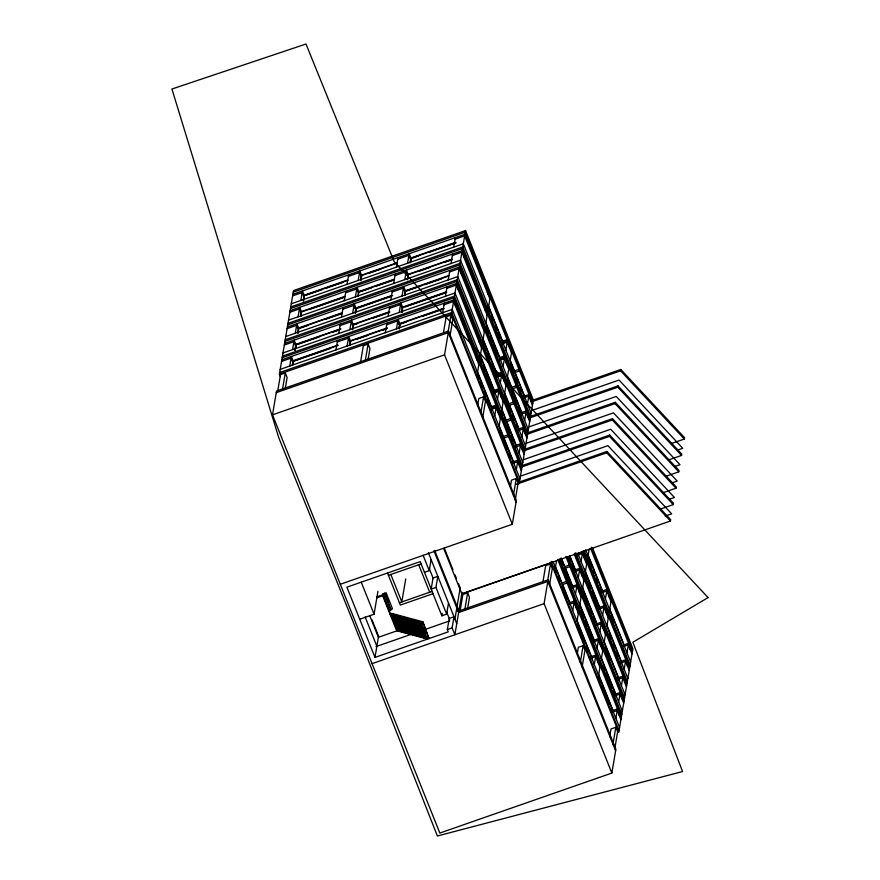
<?xml version="1.0" encoding="UTF-8"?>
<svg xmlns="http://www.w3.org/2000/svg" width="880" height="880" viewBox="0 0 880 880"><rect width="100%" height="100%" fill="white"/><g stroke="black" fill="none" stroke-linecap="round" stroke-linejoin="round"><path stroke-width="1.32" d="M457.556 611.424L548.097 579.843L615.879 749.265L611.864 773.058L439.835 833.052L272.514 414.843L276.54 391.05L448.558 331.056L516.34 500.478L512.314 524.271L340.296 584.265M280.412 376.673L279.4 374.121L293.535 290.565L465.553 230.571L533.335 399.993L519.2 483.549L516.615 484.451M277.64 391.534L280.5 374.605L285.274 372.944L287.111 377.52L285.351 387.937M282.414 389.862L285.274 372.944M289.762 366.036L291.368 356.51L293.326 361.394L292.919 363.781M292.534 349.635L294.14 340.12L296.098 345.004M295.306 333.245L296.912 323.719L298.87 328.614L307.846 325.479M298.078 316.844L299.684 307.329L301.642 312.213M300.85 300.454L302.456 290.939L304.414 295.823M292.27 365.541L293.084 360.789L337.986 345.125M294.844 350.339L295.856 344.388L340.758 328.735M297.825 332.761L298.628 327.998L342.254 312.785M300.597 316.36L301.4 311.608L345.026 296.384M303.369 299.97L304.172 295.207L347.798 279.994M292.49 365.321L292.93 362.681L291.104 358.094L281.545 361.427M295.031 350.251L295.702 346.28L293.876 341.704L284.317 345.037M298.034 332.53L298.474 329.89L296.648 325.314L287.089 328.647M300.806 316.14L301.257 313.5L299.42 308.913L289.861 312.246M303.358 301.07L304.029 297.099L302.192 292.523L292.633 295.856M295.493 348.568L295.9 346.192M298.067 333.366L298.672 329.802M301.037 315.788L301.444 313.401M303.611 300.575L304.007 298.199M335.951 349.921L337.557 340.406M338.723 333.531L340.329 324.005M341.495 317.13L343.101 307.615M344.267 300.74L345.884 291.225M347.039 284.35L348.656 274.824M347.105 346.038L348.711 336.512L350.669 341.396M349.877 329.637L351.483 320.122L353.441 325.006L357.258 323.675M352.649 313.247L354.255 303.721L356.213 308.616L390.61 296.615M355.421 296.846L357.027 287.331L358.985 292.215M358.193 280.456L359.799 270.941L361.757 275.825L360.954 280.577M349.613 345.543L350.416 340.791L387.376 327.899M352.385 329.153L353.188 324.39L388.872 311.949M355.157 312.763L355.96 308L391.644 295.559M357.929 296.362L358.743 291.61L394.416 279.158M360.701 279.972L361.515 275.209L397.188 262.768M352.594 328.933L353.045 326.282L351.219 321.706L340.065 325.6M355.377 312.532L355.817 309.892L353.991 305.316L342.837 309.199M358.149 296.142L358.589 293.502L356.763 288.915L345.609 292.809M361.636 275.517L361.361 277.101L359.535 272.525L348.381 276.408M350.064 344.971L350.46 342.584M352.627 329.769L353.232 326.194M355.41 313.368L356.004 309.804M360.459 362.648L363.319 345.719L368.104 344.058L369.93 348.634L368.17 359.051M365.244 360.976L368.104 344.058M385.33 332.706L386.936 323.18M388.102 316.305L389.708 306.79M390.874 299.915L392.48 290.389M393.646 283.514L395.252 273.999M396.418 267.124L398.024 257.609M396.473 328.812L398.09 319.297L400.037 324.181L406.461 321.937M399.245 312.422L400.862 302.896L402.809 307.78M402.017 296.021L403.634 286.506L405.581 291.39M404.8 279.631L406.406 270.116L408.364 275L407.55 279.752M407.572 263.241L409.178 253.715L411.136 258.599L410.729 260.986M398.992 328.328L399.795 323.565L443.421 308.352M401.764 311.938L402.567 307.175L446.193 291.962M404.536 295.537L405.339 290.774L448.965 275.561M407.308 279.147L408.111 274.384L451.737 259.171M410.08 262.746L410.883 257.994L455.796 242.33M399.201 328.108L399.652 325.457L397.815 320.881L386.672 324.764M401.973 311.707L402.424 309.067L400.587 304.491L389.444 308.374M404.745 295.317L405.196 292.666L403.359 288.09L392.216 291.984M407.517 278.916L407.968 276.276L406.131 271.7L394.988 275.583M410.289 262.526L411.015 258.291M399.234 328.933L399.839 325.369M402.006 312.543L402.611 308.979M359.733 619.234L374.066 614.229L377.96 591.228M369.864 615.978L378.4 637.296L396.715 630.905L382.668 595.804L382.998 593.824L386.1 592.746L392.513 608.773L389.257 610.764L382.998 593.824M390.808 610.225L384.549 593.285L390.962 609.312M462.033 592.438L454.872 634.755L452.133 627.88L454.003 616.781L449.229 618.442L447.348 629.552L448.261 631.84L375.001 657.393L378.631 635.888M442.662 312.708L444.279 303.182M445.445 296.307L447.051 286.792M448.217 279.917L449.823 270.391M450.989 263.516L452.595 254.001M453.761 247.126L455.367 237.611M393.272 614.581L399.685 630.608L398.134 631.147L391.721 615.12L392.029 613.283L390.478 613.822L390.324 614.746L393.426 613.657L393.118 615.494L399.531 631.521L401.082 630.982L394.669 614.955M396.066 615.34L402.479 631.367L400.928 631.906L394.515 615.879L394.823 614.042L391.721 615.12M443.509 332.464L446.149 316.833L450.923 315.172L452.76 319.748L450.12 335.368M399.344 617.331L405.262 632.126L403.711 632.665L403.876 631.741L402.325 632.28L395.912 616.253L396.22 614.416L393.118 615.494M403.711 632.665L397.298 616.638L397.617 614.801L394.515 615.879M402.138 618.09L408.056 632.874L406.505 633.424L406.659 632.5L405.108 633.039L398.695 617.012L399.014 615.175L395.912 616.253M405.713 578.941L401.819 601.942L390.83 574.475M448.063 332.09L450.923 315.172M406.505 633.424L400.092 617.397L400.411 615.549L397.298 616.638M512.314 524.271L444.532 354.849L448.558 331.056M519.2 483.549L451.418 314.127L465.553 230.571M398.134 631.147L392.37 615.439M405.504 623.392L409.453 633.259L407.902 633.798L401.489 617.771L401.797 615.934L398.695 617.012M399.531 631.521L399.685 630.608M455.4 306.02L456.027 302.313M458.172 289.619L458.799 285.923M460.944 273.229L461.571 269.522M463.716 256.839L464.343 253.132M466.488 240.438L467.115 236.742M407.308 621.687L412.247 634.018L410.696 634.557L410.85 633.633L409.299 634.172L402.886 618.145L403.194 616.308L400.092 617.397M400.928 631.906L401.082 630.982M410.696 634.557L404.283 618.53L404.591 616.693L401.489 617.771M402.325 632.28L402.479 631.367M409.123 619.982L415.041 634.777L413.49 635.316L413.644 634.392L412.093 634.931L405.68 618.904L405.988 617.067L402.886 618.145M413.49 635.316L407.077 619.289L407.385 617.452L404.283 618.53M405.108 633.039L405.262 632.126M410.025 619.124L416.427 635.151L414.876 635.69L408.474 619.663L408.782 617.826L405.68 618.904M412.808 619.883L419.221 635.91L417.67 636.449L417.824 635.525L416.273 636.075L409.86 620.048L410.179 618.2L407.077 619.289M407.902 633.798L408.056 632.874M417.67 636.449L411.257 620.422L411.576 618.585L408.474 619.663M409.299 634.172L409.453 633.259M420.618 636.284L419.067 636.823L412.654 620.796L412.962 618.959L409.86 620.048M416.097 621.874L422.015 636.669L420.464 637.208L414.051 621.181L414.359 619.344L411.257 620.422M412.093 634.931L412.247 634.018M421.355 628.793L424.809 637.428L423.258 637.967L423.412 637.043L421.861 637.582L415.448 621.555L415.756 619.718L412.654 620.796M423.258 637.967L416.845 621.94L417.153 620.103L414.051 621.181M414.876 635.69L415.041 634.777M422.257 627.935L426.206 637.802L424.655 638.341L418.242 622.314L418.55 620.477L415.448 621.555M416.273 636.075L416.427 635.151M427.603 638.176L426.041 638.726L419.639 622.699L419.947 620.851L416.845 621.94M424.446 572.308L429.231 570.647L431.101 559.537M427.438 639.1L421.025 623.073L421.344 621.236L418.242 622.314M419.067 636.823L419.221 635.91M422.741 621.61L428.989 638.561L422.741 621.61L419.639 622.699M420.464 637.208L420.772 635.371M421.861 637.582L422.015 636.669M424.655 638.341L424.809 637.428M426.041 638.726L426.206 637.802M435.941 587.433L437.822 576.323L433.048 577.995L431.167 589.105L435.941 587.433L446.633 614.141L441.859 615.813L420.178 561.627L346.907 587.18L375.001 657.393M476.366 358.413L476.993 354.717M479.138 342.023L479.765 338.316M481.91 325.622L482.537 321.926M484.682 309.232L485.309 305.536M487.454 292.842L488.081 289.135M476.971 359.942L477.598 356.235M479.743 343.552L480.37 339.845M482.515 327.151L483.142 323.455M485.287 310.761L485.914 307.054M488.059 294.36L488.686 290.664M477.466 372.449L479.072 362.934M480.238 356.059L481.844 346.544M483.01 339.669L484.616 330.143M485.782 323.268L487.388 313.753M488.554 306.878L490.16 297.352M441.859 615.813L442.266 613.338M477.499 406.307L478.819 398.497L483.604 396.825L485.43 401.412L482.79 417.032M446.633 614.141L448.514 603.042M480.953 412.456L483.604 396.825M454.927 619.069L460.196 587.862M494.373 391.446L494.098 393.03L498.883 391.369L503.162 402.072M497.145 375.056L496.87 376.64L501.655 374.968L505.934 385.671M499.917 358.655L499.642 360.25L504.427 358.578L508.706 369.281M502.689 342.265L502.414 343.849L507.199 342.188L511.478 352.88M491.513 410.113L491.909 407.726L477.158 370.854M494.285 393.712L494.692 391.336L479.93 354.453M497.057 377.322L497.464 374.946L482.702 338.063M499.829 360.932L500.236 358.545L485.474 321.662M459.998 611.435L462.869 594.517L467.643 592.845L469.48 597.432L467.5 609.147M496.331 403.051L495.968 405.163L491.194 406.835M499.103 386.661L498.74 388.773L493.966 390.445M501.875 370.26L501.512 372.383L496.738 374.044M504.647 353.87L504.295 355.982L499.51 357.654M507.419 337.48L507.067 339.592L502.282 341.253M494.769 415.69L496.375 406.175L491.282 407.957M497.541 399.3L499.147 389.785L494.054 391.556M500.313 382.91L501.919 373.384L496.826 375.166M503.085 366.509L504.691 356.994L499.598 358.765M505.857 350.119L507.463 340.593L502.37 342.375M496.309 408.276L496.936 404.58M499.081 391.886L499.708 388.179M502.48 371.789L501.864 375.496L499.466 376.321M504.636 359.095L505.263 355.399M507.408 342.705L508.035 338.998M497.948 412.357L498.564 408.639M500.72 395.967L501.336 392.249M503.492 379.566L504.108 375.848M506.264 363.176L506.88 359.458M509.036 346.775L509.652 343.057M464.783 609.774L467.643 592.845M498.553 413.886L499.169 410.168M501.325 397.485L501.952 393.767M504.097 381.095L504.724 377.377M506.869 364.694L507.496 360.987M509.641 348.304L510.268 344.586M499.048 426.393L500.654 416.878M501.82 410.003L503.426 400.477M504.592 393.602L506.198 384.087M507.364 377.212L508.97 367.697M510.136 360.822L511.742 351.296M508.233 432.817L507.881 434.929L503.096 436.601M511.005 416.416L510.653 418.539L505.879 420.2M513.788 400.026L513.425 402.138L508.651 403.81M516.56 383.636L516.197 385.748L511.423 387.42M519.332 367.235L518.969 369.358L514.195 371.019M508.849 434.346L508.486 436.458L503.712 438.119M511.621 417.945L511.258 420.068L506.484 421.729M514.393 401.555L514.041 403.667L509.256 405.339M517.165 385.154L516.813 387.277L512.028 388.938M519.937 368.764L519.585 370.876L514.8 372.548M513.172 461.78L512.908 463.364L517.682 461.703L521.356 470.855M524.271 396.209L523.996 397.793L528.781 396.121L532.444 405.284M521.411 414.865L521.818 412.489L507.562 376.882M524.183 398.475L524.59 396.099L509.828 359.216M510.389 486.662L511.489 480.15L516.274 478.489L518.1 483.065L515.24 499.994M516.34 469.634L517.957 460.119L512.864 461.89M519.123 453.244L520.729 443.718L515.636 445.5M521.895 436.843L523.501 427.328L518.408 429.099L516.879 425.293M524.667 420.453L526.273 410.927L521.18 412.709L518.628 406.351M527.439 404.052L529.045 394.537L523.952 396.319M513.403 495.407L516.274 478.489M519.519 466.279L520.146 462.583M522.291 449.889L522.918 446.182M525.063 433.488L525.69 429.792M527.835 417.098L528.462 413.391M530.607 400.708L531.234 397.001M542.828 582.549L545.688 565.631L550.473 563.959L552.299 568.546L549.659 584.166M550.473 563.959L547.602 580.888L615.615 750.849M611.864 773.058L544.071 603.647L548.097 579.843M555.434 567.314L556.545 560.703M566.863 579.337L566.5 581.46L561.726 583.121M569.635 562.947L569.283 565.059L564.498 566.731M567.468 580.866L567.116 582.989L562.342 584.65M570.251 564.476L569.888 566.588L565.114 568.26M575.025 572.187L575.421 569.811L569.833 555.819M577.797 555.797L578.204 553.41M572.726 610.555L574.343 601.04L569.239 602.822M575.498 594.165L577.115 584.65L572.011 586.421L564.388 567.347M578.281 577.775L579.887 568.249L574.794 570.031L572.242 563.673M581.053 561.374L582.659 551.859L577.566 553.63M575.905 607.222L576.532 603.504M578.688 590.832L579.304 587.114M581.46 574.431L582.076 570.713M584.232 558.041L584.848 554.323M576.521 608.751L577.137 605.033M579.293 592.35L579.909 588.632M582.065 575.96L582.681 572.242M584.837 559.57L585.464 555.852M578.149 612.81L578.776 609.103M580.921 596.409L581.548 592.713M583.693 580.019L584.32 576.312M586.465 563.629L587.092 559.922M577.016 621.258L578.622 611.743M579.788 604.868L581.394 595.342M582.56 588.467L584.166 578.952M585.332 572.077L586.938 562.562M588.104 555.687L589.226 549.076M579.029 612.744L579.381 610.632M581.801 596.354L582.153 594.242M584.573 579.964L584.925 577.841M587.345 563.563L587.697 561.451M443.663 548.416L461.813 593.769L670.45 520.993L606.727 452.782L606.947 451.462L519.255 482.042M660.264 509.124L673.222 504.603L609.499 436.381L609.719 435.061L522.027 465.641M663.036 492.734L675.994 488.213L612.271 419.991L612.491 418.671L523.512 449.702M665.808 476.333L678.766 471.812L615.043 403.601L615.263 402.27L527.571 432.861M668.58 459.943L681.538 455.422L617.815 387.2L618.035 385.88L530.354 416.46M671.352 443.542L684.321 439.032L620.587 370.81L620.818 369.49L533.126 400.07M577.258 653.796L578.358 647.284L583.143 645.623L584.969 650.199L582.109 667.117M580.283 662.541L583.143 645.623M591.14 656.645L590.876 658.229L595.65 656.568L599.929 667.249M593.912 640.255L593.648 641.839L598.422 640.178L602.701 650.859M596.684 623.854L596.42 625.449L601.194 623.777L605.473 634.458M591.063 658.911L591.459 656.535L576.708 619.652M593.835 642.521L594.231 640.145L579.48 603.262M594.308 664.499L595.925 654.984L590.821 656.755M597.08 648.109L598.697 638.583L593.593 640.365M599.852 631.708L601.469 622.193L596.376 623.964M602.635 615.318L604.241 605.803L599.148 607.574L592.526 591.041M605.407 598.928L607.013 589.402L602.239 591.074M597.487 661.144L598.114 657.448M600.259 644.754L600.886 641.047M603.031 628.353L603.658 624.657M605.803 611.963L606.43 608.256M608.575 595.573L609.202 591.866M598.092 662.673L598.719 658.966M600.864 646.283L601.491 642.576M603.647 629.882L604.263 626.186M606.419 613.492L607.046 609.785M609.191 597.091L609.818 593.395M598.587 675.18L600.193 665.665M601.359 658.79L602.965 649.275M604.131 642.4L605.737 632.874M606.903 625.999L608.52 616.484M609.675 609.609L611.292 600.083M623.546 646.58L623.81 644.996M618.178 680.053L618.585 677.677L604.34 642.059M620.95 663.663L621.357 661.276L606.595 624.393M609.708 736.758L611.039 728.948L615.813 727.276L617.639 731.852L614.779 748.781M615.89 718.421L617.496 708.906L612.403 710.688L611.38 708.136M618.662 702.031L620.268 692.516L615.494 694.177M621.434 685.641L623.04 676.115L617.947 677.897M624.206 669.24L625.812 659.725L620.719 661.496M626.978 652.85L628.584 643.324L623.491 645.106M612.953 744.205L615.813 727.276M619.058 715.066L619.685 711.37M621.83 698.676L622.457 694.98M624.602 682.286L625.229 678.579M627.385 665.885L628.001 662.189M630.157 649.495L630.784 645.788M670.45 520.993L670.67 519.673L606.947 451.462M673.222 504.603L673.453 503.283L609.719 435.061M675.994 488.213L676.225 486.882L612.491 418.671M678.766 471.812L678.997 470.492L615.263 402.27M681.538 455.422L681.769 454.102L618.035 385.88M684.321 439.032L684.541 437.701L620.818 369.49M293.26 292.149L465.278 232.155L533.071 401.577M292.908 294.272L464.926 234.278L532.708 403.7M397.76 259.193L408.914 255.299L410.74 259.886M455.103 239.195L464.662 235.862L489.896 298.947M303.787 295.691L347.765 280.357M363.286 274.945L396.913 263.208M411.136 258.247L455.114 242.913M305.701 295.372L322.377 289.553M326.227 288.211L342.903 282.392M369.402 273.152L380.864 269.159M412.412 258.159L418.825 255.915M429.099 252.34L456.038 242.935M291.291 303.787L463.32 243.793L531.102 413.215M290.752 306.966L462.781 246.972L530.563 416.383M290.488 308.55L462.506 248.556L530.299 417.978M290.136 310.662L462.154 250.668L529.936 420.09M452.331 255.585L461.879 252.252L487.124 315.337M301.015 312.081L344.993 296.747M359.216 291.786L394.141 279.609M408.364 274.648L452.342 259.303M309.342 309.529L343.981 297.451M360.261 291.775L371.723 287.771M375.551 286.44L392.117 280.665M418.627 271.414L430.166 267.388M445.566 262.02L451.979 259.776M288.519 320.177L460.537 260.183L528.33 429.605M287.98 323.356L460.009 263.362L527.791 432.784M287.716 324.94L459.734 264.946L527.527 434.368M287.353 327.052L459.382 267.058L527.164 436.48M449.559 271.986L459.107 268.653L484.352 331.738M298.243 328.482L342.221 313.137M355.157 308.627L392.667 295.548M405.592 291.038L448.283 276.155M325.809 319.209L342.496 313.39M406.868 290.939L420.981 286.022M424.831 284.68L441.507 278.861M285.747 336.578L457.765 276.584L525.558 446.006M285.208 339.746L457.237 279.752L525.019 449.174M284.944 341.341L456.962 281.347L524.755 450.769M284.581 343.453L456.61 283.459L524.392 452.881M446.776 288.376L456.335 285.043L481.58 348.128M295.471 344.872L340.736 329.087M352.385 325.028L389.884 311.949M402.82 307.428L446.798 292.094M297.374 344.553L319.187 336.952M333.311 332.024L339.724 329.791M372.548 318.34L389.114 312.565M405.383 306.889L445.159 293.018M282.975 352.968L454.993 292.974L522.786 462.396M282.436 356.147L454.465 296.153L522.247 465.575M282.172 357.731L454.19 297.737L521.972 467.159M281.809 359.843L453.838 299.849L521.62 469.271M337.293 341.99L348.436 338.096L350.273 342.683M444.004 304.766L453.563 301.433L478.808 364.518M292.699 361.262L337.964 345.477M350.9 340.967L387.112 328.339M398.761 324.28L444.026 308.495M293.326 361.394L330.528 348.425M357.038 339.174L368.5 335.181M382.525 330.286L386.342 328.955M421.85 316.569L443.663 308.968M280.203 369.369L452.221 309.375L520.014 478.797M279.664 372.537L451.682 312.543L519.475 481.965M279.4 374.121L451.418 314.127M276.265 392.634L448.283 332.64L516.076 502.062M272.514 414.843L444.532 354.849M502.898 342.782L506.473 341.539M501.314 358.765L504.9 357.511M498.542 375.155L502.128 373.901M494.571 391.963L499.356 390.302M492.998 407.946L496.584 406.692M491.326 409.431L496.111 407.759L500.39 418.462M532.895 401.39L620.587 370.81M521.224 414.183L526.009 412.522L529.672 421.674M532.345 410.289L619.025 380.061L682.748 448.283L677.589 450.076M530.123 417.791L617.815 387.2M529.573 426.69L616.253 396.462L679.976 464.673L674.817 466.477M518.452 430.584L523.237 428.912L526.9 438.075M526.064 434.632L615.043 403.601M515.68 446.974L520.465 445.313L524.128 454.465M526.801 443.08L613.481 412.852L677.204 481.074L672.045 482.867M524.579 450.571L612.271 419.991M524.029 459.481L610.709 429.242L674.432 497.464L669.273 499.268M521.807 466.972L609.499 436.381M521.257 475.871L607.937 445.643L671.66 513.854L665.214 516.109M516.45 484.264L606.727 452.782M388.443 575.3L421.091 563.915M376.739 596.871L384.395 594.198M376.563 597.927L382.668 595.804M399.432 602.778L432.08 591.393M433.004 593.681L400.345 605.066L387.519 573.012M461.714 594.044L550.957 562.925L618.75 732.347L632.874 648.78L592.614 548.152M577.61 555.115L582.395 553.443L586.674 564.146M396.737 630.773L398.288 630.223M421.025 623.073L422.576 622.534M574.838 571.505L579.612 569.833L583.902 580.536M547.833 581.427L458.634 612.535L433.939 550.803M375.98 646.602L412.863 633.732M425.161 629.442L449.746 620.873M447.348 629.552L452.133 627.88M572.066 587.895L576.84 586.234L581.13 596.937M372.053 663.641L544.071 603.647M601.964 592.658L606.749 590.986L611.017 601.678M569.294 604.296L574.068 602.624L578.358 613.327M599.192 609.048L603.977 607.387L608.245 618.068M624.734 646.162L628.32 644.919L631.983 654.071M620.774 662.97L625.548 661.309L629.211 670.472M617.991 679.371L622.776 677.699L626.439 686.862M615.219 695.761L620.004 694.1L623.667 703.252M612.447 712.162L617.232 710.49L620.895 719.653M591.327 547.184L632.61 650.375M590.623 548.438L632.258 652.487M488.246 305.272L503.008 342.155M587.796 554.081L602.558 590.964M609.367 608.003L624.129 644.886M585.728 549.736L630.641 662.002M488.125 306.768L490.16 311.85M491.678 315.667L493.713 320.76M495.759 325.842L497.277 329.659M498.3 332.2L500.841 338.558M510.719 363.253L514.789 373.428M516.318 377.234L518.353 382.327M520.388 387.409L521.917 391.226M587.158 554.301L592.251 567.017M593.78 570.834L594.792 573.375M596.827 578.468L598.356 582.274M600.391 587.367L601.92 591.184M609.246 609.499L610.775 613.316M611.787 615.857L614.328 622.215M584.232 550.528L630.102 665.181M583.341 550.55L629.838 666.765M582.483 551.408L629.475 668.877M584.518 569.195L599.786 607.354M577.918 553.564L627.869 678.403M486.871 326.975L489.423 333.333M490.435 335.874L492.976 342.232M493.999 344.784L498.069 354.959M507.947 379.643L510.488 386.001M511.511 388.542L514.052 394.9M515.075 397.452L517.616 403.81M585.409 573.232L587.95 579.601M588.962 582.142L591.514 588.5M610.038 634.788L611.556 638.605M613.591 643.698L615.12 647.515M617.155 652.597L618.684 656.414M575.861 552.915L627.33 681.571M575.036 553.113L627.066 683.155M574.167 553.971L626.703 685.278M504.79 393.272L519.046 428.879M582.252 586.861L597.003 623.744M569.547 555.94L625.097 694.793M482.57 339.559L486.651 349.734M488.169 353.54L490.204 358.633M492.239 363.715L493.768 367.532M494.791 370.073L496.309 373.89M504.669 394.768L511.28 411.301M512.809 415.118L514.844 420.2M569.701 557.315L571.23 561.132M582.12 588.357L588.742 604.89M590.26 608.707L592.295 613.8M593.318 616.341L595.859 622.699M605.737 647.372L610.819 660.088M567.985 556.567L624.558 697.972M567.182 556.809L624.294 699.556M565.84 556.468L623.931 701.668M501.512 408.397L516.274 445.28M561.462 558.217L572.649 586.201M601.051 657.184L615.813 694.067M561.066 558.14L622.325 711.183M479.798 355.949L482.35 362.307M483.362 364.848L485.903 371.206M486.926 373.758L493.537 390.291M501.897 411.158L503.415 414.975M504.438 417.516L506.979 423.874M508.002 426.426L510.543 432.784M511.566 435.325L514.107 441.683M560.824 558.448L563.365 564.806M579.348 604.758L580.877 608.564M581.889 611.116L584.441 617.474M585.453 620.015L588.005 626.373M589.017 628.914L593.087 639.089M603.471 665.038L605.506 670.12M606.518 672.672L609.07 679.03M610.082 681.571L612.634 687.929M613.646 690.47L615.175 694.287M559.603 558.954L621.786 714.362M558.833 559.262L621.522 715.946M557.667 559.361L621.159 718.058M498.74 424.787L513.491 461.67M555.126 565.719L569.877 602.591M598.279 673.574L613.041 710.457M553.135 561.594L619.553 727.584M477.543 373.615L479.578 378.697M481.096 382.514L483.131 387.607M485.166 392.689L486.695 396.506M487.718 399.047L490.259 405.405M500.137 430.1L507.771 449.174M509.3 452.991L511.335 458.073M554.994 567.204L557.029 572.297M558.558 576.114L560.593 581.196M562.628 586.289L564.157 590.095M565.169 592.647L567.721 599.005M577.599 623.689L585.222 642.763M586.751 646.58L588.786 651.673M598.664 676.346L601.205 682.704M602.228 685.245L609.851 704.319M551.232 561.33L619.014 730.752M444.367 548.295L445.907 552.123M446.16 552.761L447.678 556.578M447.92 557.172L449.471 561.055M449.713 561.66L451.242 565.477M451.451 565.983L452.958 569.767M454.971 574.805L456.489 578.589M458.502 583.627L460.02 587.4M434.709 550.484L458.898 610.951M428.362 552.684L456.753 623.645M429.209 568.392L433.29 578.6M446.567 611.798L449.636 619.454M423.126 555.379L429.231 570.647M418.704 564.751L429.693 592.218M421.19 622.149L422.169 624.624M423.159 627.088L425.623 633.248M419.793 621.775L421.267 625.471M418.891 622.633L420.365 626.329M416.999 621.016L419.463 627.187M420.453 629.651L422.917 635.811M414.205 620.257L420.123 635.052M411.411 619.498L417.34 634.293M407.231 618.365L410.685 627M411.664 629.464L413.149 633.16M404.437 617.606L405.427 620.07M406.406 622.545L410.355 632.401M403.04 617.232L404.525 620.928M400.246 616.473L406.164 631.268M397.463 615.714L403.381 630.509M385.198 593.593L388.652 602.228M382.844 594.748L391.38 616.055M393.888 622.325L394.922 624.921M361.24 582.175L374.066 614.229M372.053 619.938L378.07 634.986M365.134 616.924L376.871 646.283M708.081 597.575L632.852 642.257L682.572 771.529L437.382 836L352.737 620.807L278.817 437.866L171.919 89.023L305.998 44L394.163 261.624L708.081 597.575"/></g></svg>
